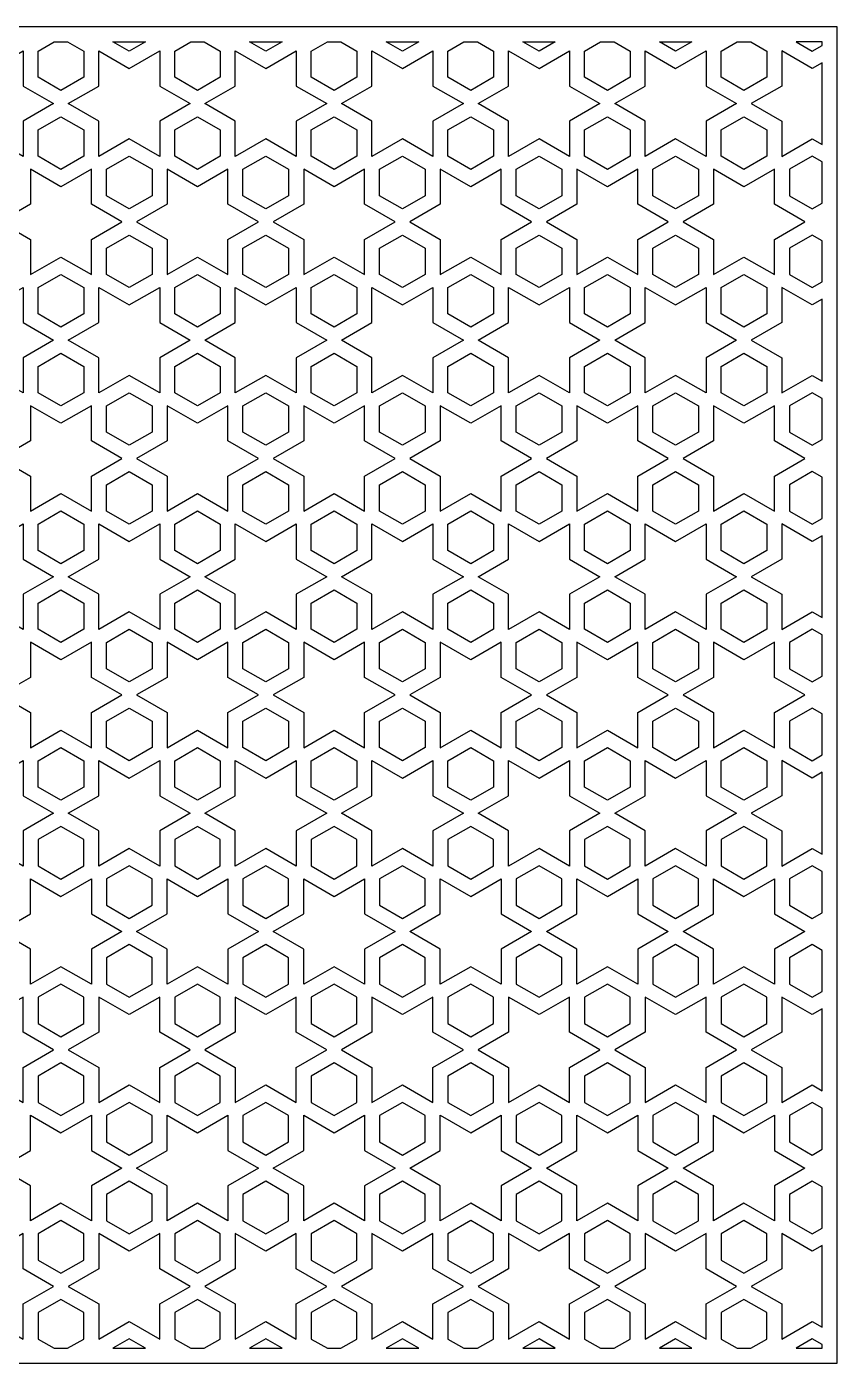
# Model space of a CAD drawing. Header units: millimetres. Extents: x 5583 to 9833, y 3199 to 4979.
# Drawn here: x 8754 to 9833, y 3199 to 4979 of the extents above; entities that cross this region are included whole.
import ezdxf

# ---------------------------------------------------------------- set-up
doc = ezdxf.new("R2010")
doc.units = ezdxf.units.MM
doc.layers.add('Layer 01', color=1, linetype='Continuous')

msp = doc.modelspace()

# ---------------------------------------------------------------- linework, layer by layer
at = {"layer": 'Layer 01'}
for points in [[(5583, 3199.1), (9833, 3199.1), (9833, 4979.1), (5583, 4979.1)], [(8808.3, 4959.1), (8829.7, 4946.7), (8829.7, 4911.7), (8799.3, 4894.1), (8769, 4911.7), (8769, 4946.7), (8790.4, 4959.1)], [(8911.9, 4959.1), (8890.3, 4946.6), (8868.7, 4959.1)], [(8990.2, 4959.1), (9011.6, 4946.7), (9011.6, 4911.7), (8981.2, 4894.1), (8950.9, 4911.7), (8950.9, 4946.7), (8972.3, 4959.1)], [(9093.8, 4959.1), (9072.2, 4946.6), (9050.6, 4959.1)], [(9172.1, 4959.1), (9193.5, 4946.7), (9193.5, 4911.7), (9163.1, 4894.1), (9132.7, 4911.7), (9132.7, 4946.7), (9154.1, 4959.1)], [(9275.7, 4959.1), (9254.1, 4946.6), (9232.5, 4959.1)], [(9354, 4959.1), (9375.4, 4946.7), (9375.4, 4911.7), (9345, 4894.1), (9314.6, 4911.7), (9314.6, 4946.7), (9336, 4959.1)], [(9457.5, 4959.1), (9436, 4946.6), (9414.4, 4959.1)], [(9535.9, 4959.1), (9557.3, 4946.7), (9557.3, 4911.7), (9526.9, 4894.1), (9496.5, 4911.7), (9496.5, 4946.7), (9517.9, 4959.1)], [(9639.4, 4959.1), (9617.8, 4946.6), (9596.3, 4959.1)], [(9717.8, 4959.1), (9739.2, 4946.7), (9739.2, 4911.7), (9708.8, 4894.1), (9678.4, 4911.7), (9678.4, 4946.7), (9699.8, 4959.1)], [(9778.2, 4959.1), (9799.7, 4946.6), (9813, 4954.3), (9813, 4959.1)], [(8708.4, 4829.9), (8667.8, 4806.4), (8667.8, 4853.3), (8627.3, 4876.7), (8667.8, 4900.1), (8667.8, 4947), (8708.4, 4923.5), (8749, 4947), (8749, 4900.1), (8789.5, 4876.7), (8749, 4853.3), (8749, 4806.4)], [(8890.3, 4923.5), (8930.9, 4947), (8930.9, 4900.1), (8971.4, 4876.7), (8930.9, 4853.3), (8930.9, 4806.4), (8890.3, 4829.9), (8849.7, 4806.4), (8849.7, 4853.3), (8809.2, 4876.7), (8849.7, 4900.1), (8849.7, 4947)], [(9072.2, 4829.9), (9031.6, 4806.4), (9031.6, 4853.3), (8991, 4876.7), (9031.6, 4900.1), (9031.6, 4947), (9072.2, 4923.5), (9112.7, 4947), (9112.7, 4900.1), (9153.3, 4876.7), (9112.7, 4853.3), (9112.7, 4806.4)], [(9254.1, 4829.9), (9213.5, 4806.4), (9213.5, 4853.3), (9172.9, 4876.7), (9213.5, 4900.1), (9213.5, 4947), (9254.1, 4923.5), (9294.6, 4947), (9294.6, 4900.1), (9335.2, 4876.7), (9294.6, 4853.3), (9294.6, 4806.4)], [(9436, 4829.9), (9395.4, 4806.4), (9395.4, 4853.3), (9354.8, 4876.7), (9395.4, 4900.1), (9395.4, 4947), (9436, 4923.5), (9476.5, 4947), (9476.5, 4900.1), (9517.1, 4876.7), (9476.5, 4853.3), (9476.5, 4806.4)], [(9617.8, 4829.9), (9577.3, 4806.4), (9577.3, 4853.3), (9536.7, 4876.7), (9577.3, 4900.1), (9577.3, 4947), (9617.8, 4923.5), (9658.4, 4947), (9658.4, 4900.1), (9699, 4876.7), (9658.4, 4853.3), (9658.4, 4806.4)], [(9813, 4822.2), (9813, 4931.2), (9799.7, 4923.5), (9759.2, 4947), (9759.2, 4900.1), (9718.6, 4876.7), (9759.2, 4853.3), (9759.2, 4806.4), (9799.7, 4829.9)], [(8799.3, 4789.1), (8769, 4806.6), (8769, 4841.7), (8799.3, 4859.3), (8829.7, 4841.7), (8829.7, 4806.6)], [(8981.2, 4789.1), (8950.9, 4806.6), (8950.9, 4841.7), (8981.2, 4859.3), (9011.6, 4841.7), (9011.6, 4806.6)], [(9163.1, 4789.1), (9132.7, 4806.6), (9132.7, 4841.7), (9163.1, 4859.3), (9193.5, 4841.7), (9193.5, 4806.6)], [(9345, 4789.1), (9314.6, 4806.6), (9314.6, 4841.7), (9345, 4859.3), (9375.4, 4841.7), (9375.4, 4806.6)], [(9526.9, 4789.1), (9496.5, 4806.6), (9496.5, 4841.7), (9526.9, 4859.3), (9557.3, 4841.7), (9557.3, 4806.6)], [(9708.8, 4789.1), (9678.4, 4806.6), (9678.4, 4841.7), (9708.8, 4859.3), (9739.2, 4841.7), (9739.2, 4806.6)], [(8890.3, 4806.8), (8920.7, 4789.2), (8920.7, 4754.1), (8890.3, 4736.6), (8859.9, 4754.1), (8859.9, 4789.2)], [(9072.2, 4806.8), (9102.6, 4789.2), (9102.6, 4754.1), (9072.2, 4736.6), (9041.8, 4754.1), (9041.8, 4789.2)], [(9254.1, 4806.8), (9284.4, 4789.2), (9284.4, 4754.1), (9254.1, 4736.6), (9223.7, 4754.1), (9223.7, 4789.2)], [(9436, 4806.8), (9466.3, 4789.2), (9466.3, 4754.1), (9436, 4736.6), (9405.6, 4754.1), (9405.6, 4789.2)], [(9617.8, 4736.6), (9587.5, 4754.1), (9587.5, 4789.2), (9617.8, 4806.8), (9648.2, 4789.2), (9648.2, 4754.1)], [(9813, 4799.1), (9799.7, 4806.8), (9769.4, 4789.2), (9769.4, 4754.1), (9799.7, 4736.6), (9813, 4744.3)], [(8839.9, 4789.4), (8799.3, 4766), (8758.8, 4789.4), (8758.8, 4742.6), (8718.2, 4719.2), (8758.8, 4695.8), (8758.8, 4648.9), (8799.3, 4672.3), (8839.9, 4648.9), (8839.9, 4695.8), (8880.5, 4719.2), (8839.9, 4742.6)], [(9021.8, 4789.4), (8981.2, 4766), (8940.7, 4789.4), (8940.7, 4742.6), (8900.1, 4719.2), (8940.7, 4695.8), (8940.7, 4648.9), (8981.2, 4672.3), (9021.8, 4648.9), (9021.8, 4695.8), (9062.4, 4719.2), (9021.8, 4742.6)], [(9203.7, 4789.4), (9163.1, 4766), (9122.6, 4789.4), (9122.6, 4742.6), (9082, 4719.2), (9122.6, 4695.8), (9122.6, 4648.9), (9163.1, 4672.3), (9203.7, 4648.9), (9203.7, 4695.8), (9244.3, 4719.2), (9203.7, 4742.6)], [(9385.6, 4789.4), (9345, 4766), (9304.4, 4789.4), (9304.4, 4742.6), (9263.9, 4719.2), (9304.4, 4695.8), (9304.4, 4648.9), (9345, 4672.3), (9385.6, 4648.9), (9385.6, 4695.8), (9426.1, 4719.2), (9385.6, 4742.6)], [(9567.5, 4789.4), (9526.9, 4766), (9486.3, 4789.4), (9486.3, 4742.6), (9445.8, 4719.2), (9486.3, 4695.8), (9486.3, 4648.9), (9526.9, 4672.3), (9567.5, 4648.9), (9567.5, 4695.8), (9608, 4719.2), (9567.5, 4742.6)], [(9749.4, 4789.4), (9708.8, 4766), (9668.2, 4789.4), (9668.2, 4742.6), (9627.7, 4719.2), (9668.2, 4695.8), (9668.2, 4648.9), (9708.8, 4672.3), (9749.4, 4648.9), (9749.4, 4695.8), (9789.9, 4719.2), (9749.4, 4742.6)], [(8890.3, 4701.7), (8920.7, 4684.2), (8920.7, 4649.1), (8890.3, 4631.6), (8859.9, 4649.1), (8859.9, 4684.2)], [(9072.2, 4631.6), (9041.8, 4649.1), (9041.8, 4684.2), (9072.2, 4701.7), (9102.6, 4684.2), (9102.6, 4649.1)], [(9254.1, 4631.6), (9223.7, 4649.1), (9223.7, 4684.2), (9254.1, 4701.7), (9284.4, 4684.2), (9284.4, 4649.1)], [(9436, 4631.6), (9405.6, 4649.1), (9405.6, 4684.2), (9436, 4701.7), (9466.3, 4684.2), (9466.3, 4649.1)], [(9617.8, 4701.7), (9648.2, 4684.2), (9648.2, 4649.1), (9617.8, 4631.6), (9587.5, 4649.1), (9587.5, 4684.2)], [(9813, 4639.3), (9813, 4694.1), (9799.7, 4701.7), (9769.4, 4684.2), (9769.4, 4649.1), (9799.7, 4631.6)], [(8799.3, 4649.2), (8829.7, 4631.7), (8829.7, 4596.6), (8799.3, 4579.1), (8769, 4596.6), (8769, 4631.7)], [(8981.2, 4649.2), (9011.6, 4631.7), (9011.6, 4596.6), (8981.2, 4579.1), (8950.9, 4596.6), (8950.9, 4631.7)], [(9163.1, 4649.2), (9193.5, 4631.7), (9193.5, 4596.6), (9163.1, 4579.1), (9132.7, 4596.6), (9132.7, 4631.7)], [(9345, 4649.2), (9375.4, 4631.7), (9375.4, 4596.6), (9345, 4579.1), (9314.6, 4596.6), (9314.6, 4631.7)], [(9526.9, 4649.2), (9557.3, 4631.7), (9557.3, 4596.6), (9526.9, 4579.1), (9496.5, 4596.6), (9496.5, 4631.7)], [(9708.8, 4649.2), (9739.2, 4631.7), (9739.2, 4596.6), (9708.8, 4579.1), (9678.4, 4596.6), (9678.4, 4631.7)], [(8708.4, 4514.8), (8667.8, 4491.4), (8667.8, 4538.2), (8627.3, 4561.7), (8667.8, 4585.1), (8667.8, 4631.9), (8708.4, 4608.5), (8749, 4631.9), (8749, 4585.1), (8789.5, 4561.7), (8749, 4538.2), (8749, 4491.4)], [(8890.3, 4514.8), (8849.7, 4491.4), (8849.7, 4538.2), (8809.2, 4561.7), (8849.7, 4585.1), (8849.7, 4631.9), (8890.3, 4608.5), (8930.9, 4631.9), (8930.9, 4585.1), (8971.4, 4561.7), (8930.9, 4538.2), (8930.9, 4491.4)], [(9072.2, 4514.8), (9031.6, 4491.4), (9031.6, 4538.2), (8991, 4561.7), (9031.6, 4585.1), (9031.6, 4631.9), (9072.2, 4608.5), (9112.7, 4631.9), (9112.7, 4585.1), (9153.3, 4561.7), (9112.7, 4538.2), (9112.7, 4491.4)], [(9254.1, 4514.8), (9213.5, 4491.4), (9213.5, 4538.2), (9172.9, 4561.7), (9213.5, 4585.1), (9213.5, 4631.9), (9254.1, 4608.5), (9294.6, 4631.9), (9294.6, 4585.1), (9335.2, 4561.7), (9294.6, 4538.2), (9294.6, 4491.4)], [(9436, 4514.8), (9395.4, 4491.4), (9395.4, 4538.2), (9354.8, 4561.7), (9395.4, 4585.1), (9395.4, 4631.9), (9436, 4608.5), (9476.5, 4631.9), (9476.5, 4585.1), (9517.1, 4561.7), (9476.5, 4538.2), (9476.5, 4491.4)], [(9617.8, 4608.5), (9658.4, 4631.9), (9658.4, 4585.1), (9699, 4561.7), (9658.4, 4538.2), (9658.4, 4491.4), (9617.8, 4514.8), (9577.3, 4491.4), (9577.3, 4538.2), (9536.7, 4561.7), (9577.3, 4585.1), (9577.3, 4631.9)], [(9813, 4616.2), (9799.7, 4608.5), (9759.2, 4631.9), (9759.2, 4585.1), (9718.6, 4561.7), (9759.2, 4538.2), (9759.2, 4491.4), (9799.7, 4514.8), (9813, 4507.1)], [(8799.3, 4474.1), (8769, 4491.6), (8769, 4526.7), (8799.3, 4544.2), (8829.7, 4526.7), (8829.7, 4491.6)], [(8981.2, 4474.1), (8950.9, 4491.6), (8950.9, 4526.7), (8981.2, 4544.2), (9011.6, 4526.7), (9011.6, 4491.6)], [(9163.1, 4474.1), (9132.7, 4491.6), (9132.7, 4526.7), (9163.1, 4544.2), (9193.5, 4526.7), (9193.5, 4491.6)], [(9345, 4474.1), (9314.6, 4491.6), (9314.6, 4526.7), (9345, 4544.2), (9375.4, 4526.7), (9375.4, 4491.6)], [(9526.9, 4474.1), (9496.5, 4491.6), (9496.5, 4526.7), (9526.9, 4544.2), (9557.3, 4526.7), (9557.3, 4491.6)], [(9708.8, 4474.1), (9678.4, 4491.6), (9678.4, 4526.7), (9708.8, 4544.2), (9739.2, 4526.7), (9739.2, 4491.6)], [(8890.3, 4421.6), (8859.9, 4439.1), (8859.9, 4474.2), (8890.3, 4491.7), (8920.7, 4474.2), (8920.7, 4439.1)], [(9072.2, 4491.7), (9102.6, 4474.2), (9102.6, 4439.1), (9072.2, 4421.6), (9041.8, 4439.1), (9041.8, 4474.2)], [(9254.1, 4491.7), (9284.4, 4474.2), (9284.4, 4439.1), (9254.1, 4421.6), (9223.7, 4439.1), (9223.7, 4474.2)], [(9436, 4491.7), (9466.3, 4474.2), (9466.3, 4439.1), (9436, 4421.6), (9405.6, 4439.1), (9405.6, 4474.2)], [(9617.8, 4421.6), (9587.5, 4439.1), (9587.5, 4474.2), (9617.8, 4491.7), (9648.2, 4474.2), (9648.2, 4439.1)], [(9813, 4429.2), (9813, 4484.1), (9799.7, 4491.7), (9769.4, 4474.2), (9769.4, 4439.1), (9799.7, 4421.6)], [(8839.9, 4474.4), (8799.3, 4451), (8758.8, 4474.4), (8758.8, 4427.6), (8718.2, 4404.1), (8758.8, 4380.7), (8758.8, 4333.9), (8799.3, 4357.3), (8839.9, 4333.9), (8839.9, 4380.7), (8880.5, 4404.1), (8839.9, 4427.6)], [(9021.8, 4474.4), (8981.2, 4451), (8940.7, 4474.4), (8940.7, 4427.6), (8900.1, 4404.1), (8940.7, 4380.7), (8940.7, 4333.9), (8981.2, 4357.3), (9021.8, 4333.9), (9021.8, 4380.7), (9062.4, 4404.1), (9021.8, 4427.6)], [(9203.7, 4474.4), (9163.1, 4451), (9122.6, 4474.4), (9122.6, 4427.6), (9082, 4404.1), (9122.6, 4380.7), (9122.6, 4333.9), (9163.1, 4357.3), (9203.7, 4333.9), (9203.7, 4380.7), (9244.3, 4404.1), (9203.7, 4427.6)], [(9385.6, 4474.4), (9345, 4451), (9304.4, 4474.4), (9304.4, 4427.6), (9263.9, 4404.1), (9304.4, 4380.7), (9304.4, 4333.9), (9345, 4357.3), (9385.6, 4333.9), (9385.6, 4380.7), (9426.1, 4404.1), (9385.6, 4427.6)], [(9567.5, 4474.4), (9526.9, 4451), (9486.3, 4474.4), (9486.3, 4427.6), (9445.8, 4404.1), (9486.3, 4380.7), (9486.3, 4333.9), (9526.9, 4357.3), (9567.5, 4333.9), (9567.5, 4380.7), (9608, 4404.1), (9567.5, 4427.6)], [(9749.4, 4474.4), (9708.8, 4451), (9668.2, 4474.4), (9668.2, 4427.6), (9627.7, 4404.1), (9668.2, 4380.7), (9668.2, 4333.9), (9708.8, 4357.3), (9749.4, 4333.9), (9749.4, 4380.7), (9789.9, 4404.1), (9749.4, 4427.6)], [(8890.3, 4386.7), (8920.7, 4369.2), (8920.7, 4334.1), (8890.3, 4316.5), (8859.9, 4334.1), (8859.9, 4369.2)], [(9072.2, 4316.5), (9041.8, 4334.1), (9041.8, 4369.2), (9072.2, 4386.7), (9102.6, 4369.2), (9102.6, 4334.1)], [(9254.1, 4316.5), (9223.7, 4334.1), (9223.7, 4369.2), (9254.1, 4386.7), (9284.4, 4369.2), (9284.4, 4334.1)], [(9436, 4316.5), (9405.6, 4334.1), (9405.6, 4369.2), (9436, 4386.7), (9466.3, 4369.2), (9466.3, 4334.1)], [(9617.8, 4386.7), (9648.2, 4369.2), (9648.2, 4334.1), (9617.8, 4316.5), (9587.5, 4334.1), (9587.5, 4369.2)], [(9813, 4324.2), (9813, 4379), (9799.7, 4386.7), (9769.4, 4369.2), (9769.4, 4334.1), (9799.7, 4316.5)], [(8799.3, 4334.2), (8829.7, 4316.7), (8829.7, 4281.6), (8799.3, 4264), (8769, 4281.6), (8769, 4316.7)], [(8981.2, 4334.2), (9011.6, 4316.7), (9011.6, 4281.6), (8981.2, 4264), (8950.9, 4281.6), (8950.9, 4316.7)], [(9163.1, 4334.2), (9193.5, 4316.7), (9193.5, 4281.6), (9163.1, 4264), (9132.7, 4281.6), (9132.7, 4316.7)], [(9345, 4334.2), (9375.4, 4316.7), (9375.4, 4281.6), (9345, 4264), (9314.6, 4281.6), (9314.6, 4316.7)], [(9526.9, 4334.2), (9557.3, 4316.7), (9557.3, 4281.6), (9526.9, 4264), (9496.5, 4281.6), (9496.5, 4316.7)], [(9708.8, 4334.2), (9739.2, 4316.7), (9739.2, 4281.6), (9708.8, 4264), (9678.4, 4281.6), (9678.4, 4316.7)], [(8708.4, 4199.8), (8667.8, 4176.3), (8667.8, 4223.2), (8627.3, 4246.6), (8667.8, 4270), (8667.8, 4316.9), (8708.4, 4293.5), (8749, 4316.9), (8749, 4270), (8789.5, 4246.6), (8749, 4223.2), (8749, 4176.3)], [(8890.3, 4293.5), (8930.9, 4316.9), (8930.9, 4270), (8971.4, 4246.6), (8930.9, 4223.2), (8930.9, 4176.3), (8890.3, 4199.8), (8849.7, 4176.3), (8849.7, 4223.2), (8809.2, 4246.6), (8849.7, 4270), (8849.7, 4316.9)], [(9072.2, 4293.5), (9112.7, 4316.9), (9112.7, 4270), (9153.3, 4246.6), (9112.7, 4223.2), (9112.7, 4176.3), (9072.2, 4199.8), (9031.6, 4176.3), (9031.6, 4223.2), (8991, 4246.6), (9031.6, 4270), (9031.6, 4316.9)], [(9254.1, 4199.8), (9213.5, 4176.3), (9213.5, 4223.2), (9172.9, 4246.6), (9213.5, 4270), (9213.5, 4316.9), (9254.1, 4293.5), (9294.6, 4316.9), (9294.6, 4270), (9335.2, 4246.6), (9294.6, 4223.2), (9294.6, 4176.3)], [(9436, 4199.8), (9395.4, 4176.3), (9395.4, 4223.2), (9354.8, 4246.6), (9395.4, 4270), (9395.4, 4316.9), (9436, 4293.5), (9476.5, 4316.9), (9476.5, 4270), (9517.1, 4246.6), (9476.5, 4223.2), (9476.5, 4176.3)], [(9617.8, 4293.5), (9658.4, 4316.9), (9658.4, 4270), (9699, 4246.6), (9658.4, 4223.2), (9658.4, 4176.3), (9617.8, 4199.8), (9577.3, 4176.3), (9577.3, 4223.2), (9536.7, 4246.6), (9577.3, 4270), (9577.3, 4316.9)], [(9813, 4192.1), (9813, 4301.1), (9799.7, 4293.5), (9759.2, 4316.9), (9759.2, 4270), (9718.6, 4246.6), (9759.2, 4223.2), (9759.2, 4176.3), (9799.7, 4199.8)], [(8799.3, 4159), (8769, 4176.6), (8769, 4211.6), (8799.3, 4229.2), (8829.7, 4211.6), (8829.7, 4176.6)], [(8981.2, 4159), (8950.9, 4176.6), (8950.9, 4211.6), (8981.2, 4229.2), (9011.6, 4211.6), (9011.6, 4176.6)], [(9163.1, 4159), (9132.7, 4176.6), (9132.7, 4211.6), (9163.1, 4229.2), (9193.5, 4211.6), (9193.5, 4176.6)], [(9345, 4159), (9314.6, 4176.6), (9314.6, 4211.6), (9345, 4229.2), (9375.4, 4211.6), (9375.4, 4176.6)], [(9526.9, 4159), (9496.5, 4176.6), (9496.5, 4211.6), (9526.9, 4229.2), (9557.3, 4211.6), (9557.3, 4176.6)], [(9708.8, 4159), (9678.4, 4176.6), (9678.4, 4211.6), (9708.8, 4229.2), (9739.2, 4211.6), (9739.2, 4176.6)], [(8890.3, 4176.7), (8920.7, 4159.1), (8920.7, 4124.1), (8890.3, 4106.5), (8859.9, 4124.1), (8859.9, 4159.1)], [(9072.2, 4106.5), (9041.8, 4124.1), (9041.8, 4159.1), (9072.2, 4176.7), (9102.6, 4159.1), (9102.6, 4124.1)], [(9254.1, 4176.7), (9284.4, 4159.1), (9284.4, 4124.1), (9254.1, 4106.5), (9223.7, 4124.1), (9223.7, 4159.1)], [(9436, 4176.7), (9466.3, 4159.1), (9466.3, 4124.1), (9436, 4106.5), (9405.6, 4124.1), (9405.6, 4159.1)], [(9617.8, 4176.7), (9648.2, 4159.1), (9648.2, 4124.1), (9617.8, 4106.5), (9587.5, 4124.1), (9587.5, 4159.1)], [(9813, 4114.2), (9813, 4169), (9799.7, 4176.7), (9769.4, 4159.1), (9769.4, 4124.1), (9799.7, 4106.5)], [(8839.9, 4159.4), (8799.3, 4135.9), (8758.8, 4159.4), (8758.8, 4112.5), (8718.2, 4089.1), (8758.8, 4065.7), (8758.8, 4018.8), (8799.3, 4042.2), (8839.9, 4018.8), (8839.9, 4065.7), (8880.5, 4089.1), (8839.9, 4112.5)], [(9021.8, 4159.4), (8981.2, 4135.9), (8940.7, 4159.4), (8940.7, 4112.5), (8900.1, 4089.1), (8940.7, 4065.7), (8940.7, 4018.8), (8981.2, 4042.2), (9021.8, 4018.8), (9021.8, 4065.7), (9062.4, 4089.1), (9021.8, 4112.5)], [(9203.7, 4159.4), (9163.1, 4135.9), (9122.6, 4159.4), (9122.6, 4112.5), (9082, 4089.1), (9122.6, 4065.7), (9122.6, 4018.8), (9163.1, 4042.2), (9203.7, 4018.8), (9203.7, 4065.7), (9244.3, 4089.1), (9203.7, 4112.5)], [(9385.6, 4159.4), (9345, 4135.9), (9304.4, 4159.4), (9304.4, 4112.5), (9263.9, 4089.1), (9304.4, 4065.7), (9304.4, 4018.8), (9345, 4042.2), (9385.6, 4018.8), (9385.6, 4065.7), (9426.1, 4089.1), (9385.6, 4112.5)], [(9567.5, 4159.4), (9526.9, 4135.9), (9486.3, 4159.4), (9486.3, 4112.5), (9445.8, 4089.1), (9486.3, 4065.7), (9486.3, 4018.8), (9526.9, 4042.2), (9567.5, 4018.8), (9567.5, 4065.7), (9608, 4089.1), (9567.5, 4112.5)], [(9749.4, 4159.4), (9708.8, 4135.9), (9668.2, 4159.4), (9668.2, 4112.5), (9627.7, 4089.1), (9668.2, 4065.7), (9668.2, 4018.8), (9708.8, 4042.2), (9749.4, 4018.8), (9749.4, 4065.7), (9789.9, 4089.1), (9749.4, 4112.5)], [(8890.3, 4071.7), (8920.7, 4054.1), (8920.7, 4019), (8890.3, 4001.5), (8859.9, 4019), (8859.9, 4054.1)], [(9072.2, 4001.5), (9041.8, 4019), (9041.8, 4054.1), (9072.2, 4071.7), (9102.6, 4054.1), (9102.6, 4019)], [(9254.1, 4001.5), (9223.7, 4019), (9223.7, 4054.1), (9254.1, 4071.7), (9284.4, 4054.1), (9284.4, 4019)], [(9436, 4001.5), (9405.6, 4019), (9405.6, 4054.1), (9436, 4071.7), (9466.3, 4054.1), (9466.3, 4019)], [(9617.8, 4071.7), (9648.2, 4054.1), (9648.2, 4019), (9617.8, 4001.5), (9587.5, 4019), (9587.5, 4054.1)], [(9813, 4009.2), (9813, 4064), (9799.7, 4071.7), (9769.4, 4054.1), (9769.4, 4019), (9799.7, 4001.5)], [(8799.3, 4019.2), (8829.7, 4001.6), (8829.7, 3966.5), (8799.3, 3949), (8769, 3966.5), (8769, 4001.6)], [(8981.2, 4019.2), (9011.6, 4001.6), (9011.6, 3966.5), (8981.2, 3949), (8950.9, 3966.5), (8950.9, 4001.6)], [(9163.1, 4019.2), (9193.5, 4001.6), (9193.5, 3966.5), (9163.1, 3949), (9132.7, 3966.5), (9132.7, 4001.6)], [(9345, 4019.2), (9375.4, 4001.6), (9375.4, 3966.5), (9345, 3949), (9314.6, 3966.5), (9314.6, 4001.6)], [(9526.9, 4019.2), (9557.3, 4001.6), (9557.3, 3966.5), (9526.9, 3949), (9496.5, 3966.5), (9496.5, 4001.6)], [(9708.8, 4019.2), (9739.2, 4001.6), (9739.2, 3966.5), (9708.8, 3949), (9678.4, 3966.5), (9678.4, 4001.6)], [(8627.3, 3931.6), (8667.8, 3955), (8667.8, 4001.8), (8708.4, 3978.4), (8749, 4001.8), (8749, 3955), (8789.5, 3931.6), (8749, 3908.2), (8749, 3861.3), (8708.4, 3884.7), (8667.8, 3861.3), (8667.8, 3908.2)], [(8890.3, 3978.4), (8930.9, 4001.8), (8930.9, 3955), (8971.4, 3931.6), (8930.9, 3908.2), (8930.9, 3861.3), (8890.3, 3884.7), (8849.7, 3861.3), (8849.7, 3908.2), (8809.2, 3931.6), (8849.7, 3955), (8849.7, 4001.8)], [(8991, 3931.6), (9031.6, 3955), (9031.6, 4001.8), (9072.2, 3978.4), (9112.7, 4001.8), (9112.7, 3955), (9153.3, 3931.6), (9112.7, 3908.2), (9112.7, 3861.3), (9072.2, 3884.7), (9031.6, 3861.3), (9031.6, 3908.2)], [(9172.9, 3931.6), (9213.5, 3955), (9213.5, 4001.8), (9254.1, 3978.4), (9294.6, 4001.8), (9294.6, 3955), (9335.2, 3931.6), (9294.6, 3908.2), (9294.6, 3861.3), (9254.1, 3884.7), (9213.5, 3861.3), (9213.5, 3908.2)], [(9517.1, 3931.6), (9476.5, 3908.2), (9476.5, 3861.3), (9436, 3884.7), (9395.4, 3861.3), (9395.4, 3908.2), (9354.8, 3931.6), (9395.4, 3955), (9395.4, 4001.8), (9436, 3978.4), (9476.5, 4001.8), (9476.5, 3955)], [(9617.8, 3978.4), (9658.4, 4001.8), (9658.4, 3955), (9699, 3931.6), (9658.4, 3908.2), (9658.4, 3861.3), (9617.8, 3884.7), (9577.3, 3861.3), (9577.3, 3908.2), (9536.7, 3931.6), (9577.3, 3955), (9577.3, 4001.8)], [(9813, 3986.1), (9799.7, 3978.4), (9759.2, 4001.8), (9759.2, 3955), (9718.6, 3931.6), (9759.2, 3908.2), (9759.2, 3861.3), (9799.7, 3884.7), (9813, 3877.1)], [(8799.3, 3844), (8829.7, 3861.5), (8829.7, 3896.6), (8799.3, 3914.1), (8769, 3896.6), (8769, 3861.5)], [(8981.2, 3844), (9011.6, 3861.5), (9011.6, 3896.6), (8981.2, 3914.1), (8950.9, 3896.6), (8950.9, 3861.5)], [(9163.1, 3844), (9193.5, 3861.5), (9193.5, 3896.6), (9163.1, 3914.1), (9132.7, 3896.6), (9132.7, 3861.5)], [(9345, 3844), (9375.4, 3861.5), (9375.4, 3896.6), (9345, 3914.1), (9314.6, 3896.6), (9314.6, 3861.5)], [(9526.9, 3844), (9557.3, 3861.5), (9557.3, 3896.6), (9526.9, 3914.1), (9496.5, 3896.6), (9496.5, 3861.5)], [(9708.8, 3844), (9739.2, 3861.5), (9739.2, 3896.6), (9708.8, 3914.1), (9678.4, 3896.6), (9678.4, 3861.5)], [(8890.3, 3791.5), (8920.7, 3809), (8920.7, 3844.1), (8890.3, 3861.6), (8859.9, 3844.1), (8859.9, 3809)], [(9072.2, 3861.6), (9041.8, 3844.1), (9041.8, 3809), (9072.2, 3791.5), (9102.6, 3809), (9102.6, 3844.1)], [(9254.1, 3861.6), (9223.7, 3844.1), (9223.7, 3809), (9254.1, 3791.5), (9284.4, 3809), (9284.4, 3844.1)], [(9436, 3861.6), (9405.6, 3844.1), (9405.6, 3809), (9436, 3791.5), (9466.3, 3809), (9466.3, 3844.1)], [(9617.8, 3791.5), (9648.2, 3809), (9648.2, 3844.1), (9617.8, 3861.6), (9587.5, 3844.1), (9587.5, 3809)], [(9813, 3799.1), (9813, 3854), (9799.7, 3861.6), (9769.4, 3844.1), (9769.4, 3809), (9799.7, 3791.5)], [(8839.9, 3703.8), (8799.3, 3727.2), (8758.8, 3703.8), (8758.8, 3750.6), (8718.2, 3774.1), (8758.8, 3797.5), (8758.8, 3844.3), (8799.3, 3820.9), (8839.9, 3844.3), (8839.9, 3797.5), (8880.5, 3774.1), (8839.9, 3750.6)], [(9021.8, 3703.8), (8981.2, 3727.2), (8940.7, 3703.8), (8940.7, 3750.6), (8900.1, 3774.1), (8940.7, 3797.5), (8940.7, 3844.3), (8981.2, 3820.9), (9021.8, 3844.3), (9021.8, 3797.5), (9062.4, 3774.1), (9021.8, 3750.6)], [(9203.7, 3703.8), (9163.1, 3727.2), (9122.6, 3703.8), (9122.6, 3750.6), (9082, 3774.1), (9122.6, 3797.5), (9122.6, 3844.3), (9163.1, 3820.9), (9203.7, 3844.3), (9203.7, 3797.5), (9244.3, 3774.1), (9203.7, 3750.6)], [(9385.6, 3703.8), (9345, 3727.2), (9304.4, 3703.8), (9304.4, 3750.6), (9263.9, 3774.1), (9304.4, 3797.5), (9304.4, 3844.3), (9345, 3820.9), (9385.6, 3844.3), (9385.6, 3797.5), (9426.1, 3774.1), (9385.6, 3750.6)], [(9567.5, 3703.8), (9526.9, 3727.2), (9486.3, 3703.8), (9486.3, 3750.6), (9445.8, 3774.1), (9486.3, 3797.5), (9486.3, 3844.3), (9526.9, 3820.9), (9567.5, 3844.3), (9567.5, 3797.5), (9608, 3774.1), (9567.5, 3750.6)], [(9749.4, 3703.8), (9708.8, 3727.2), (9668.2, 3703.8), (9668.2, 3750.6), (9627.7, 3774.1), (9668.2, 3797.5), (9668.2, 3844.3), (9708.8, 3820.9), (9749.4, 3844.3), (9749.4, 3797.5), (9789.9, 3774.1), (9749.4, 3750.6)], [(8890.3, 3686.5), (8920.7, 3704), (8920.7, 3739.1), (8890.3, 3756.6), (8859.9, 3739.1), (8859.9, 3704)], [(9072.2, 3756.6), (9041.8, 3739.1), (9041.8, 3704), (9072.2, 3686.5), (9102.6, 3704), (9102.6, 3739.1)], [(9254.1, 3686.5), (9284.4, 3704), (9284.4, 3739.1), (9254.1, 3756.6), (9223.7, 3739.1), (9223.7, 3704)], [(9436, 3686.5), (9466.3, 3704), (9466.3, 3739.1), (9436, 3756.6), (9405.6, 3739.1), (9405.6, 3704)], [(9617.8, 3686.5), (9648.2, 3704), (9648.2, 3739.1), (9617.8, 3756.6), (9587.5, 3739.1), (9587.5, 3704)], [(9813, 3694.1), (9813, 3749), (9799.7, 3756.6), (9769.4, 3739.1), (9769.4, 3704), (9799.7, 3686.5)], [(8799.3, 3704.1), (8769, 3686.6), (8769, 3651.5), (8799.3, 3634), (8829.7, 3651.5), (8829.7, 3686.6)], [(8981.2, 3704.1), (8950.9, 3686.6), (8950.9, 3651.5), (8981.2, 3634), (9011.6, 3651.5), (9011.6, 3686.6)], [(9163.1, 3704.1), (9132.7, 3686.6), (9132.7, 3651.5), (9163.1, 3634), (9193.5, 3651.5), (9193.5, 3686.6)], [(9345, 3704.1), (9314.6, 3686.6), (9314.6, 3651.5), (9345, 3634), (9375.4, 3651.5), (9375.4, 3686.6)], [(9526.9, 3704.1), (9496.5, 3686.6), (9496.5, 3651.5), (9526.9, 3634), (9557.3, 3651.5), (9557.3, 3686.6)], [(9708.8, 3704.1), (9678.4, 3686.6), (9678.4, 3651.5), (9708.8, 3634), (9739.2, 3651.5), (9739.2, 3686.6)], [(8708.4, 3663.4), (8667.8, 3686.8), (8667.8, 3640), (8627.3, 3616.5), (8667.8, 3593.1), (8667.8, 3546.3), (8708.4, 3569.7), (8749, 3546.3), (8749, 3593.1), (8789.5, 3616.5), (8749, 3640), (8749, 3686.8)], [(8890.3, 3663.4), (8849.7, 3686.8), (8849.7, 3640), (8809.2, 3616.5), (8849.7, 3593.1), (8849.7, 3546.3), (8890.3, 3569.7), (8930.9, 3546.3), (8930.9, 3593.1), (8971.4, 3616.5), (8930.9, 3640), (8930.9, 3686.8)], [(9072.2, 3569.7), (9112.7, 3546.3), (9112.7, 3593.1), (9153.3, 3616.5), (9112.7, 3640), (9112.7, 3686.8), (9072.2, 3663.4), (9031.6, 3686.8), (9031.6, 3640), (8991, 3616.5), (9031.6, 3593.1), (9031.6, 3546.3)], [(9254.1, 3663.4), (9213.5, 3686.8), (9213.5, 3640), (9172.9, 3616.5), (9213.5, 3593.1), (9213.5, 3546.3), (9254.1, 3569.7), (9294.6, 3546.3), (9294.6, 3593.1), (9335.2, 3616.5), (9294.6, 3640), (9294.6, 3686.8)], [(9436, 3663.4), (9395.4, 3686.8), (9395.4, 3640), (9354.8, 3616.5), (9395.4, 3593.1), (9395.4, 3546.3), (9436, 3569.7), (9476.5, 3546.3), (9476.5, 3593.1), (9517.1, 3616.5), (9476.5, 3640), (9476.5, 3686.8)], [(9617.8, 3663.4), (9577.3, 3686.8), (9577.3, 3640), (9536.7, 3616.5), (9577.3, 3593.1), (9577.3, 3546.3), (9617.8, 3569.7), (9658.4, 3546.3), (9658.4, 3593.1), (9699, 3616.5), (9658.4, 3640), (9658.4, 3686.8)], [(9813, 3671), (9799.7, 3663.4), (9759.2, 3686.8), (9759.2, 3640), (9718.6, 3616.5), (9759.2, 3593.1), (9759.2, 3546.3), (9799.7, 3569.7), (9813, 3562)], [(8799.3, 3528.9), (8829.7, 3546.5), (8829.7, 3581.6), (8799.3, 3599.1), (8769, 3581.6), (8769, 3546.5)], [(8981.2, 3528.9), (9011.6, 3546.5), (9011.6, 3581.6), (8981.2, 3599.1), (8950.9, 3581.6), (8950.9, 3546.5)], [(9163.1, 3528.9), (9193.5, 3546.5), (9193.5, 3581.6), (9163.1, 3599.1), (9132.7, 3581.6), (9132.7, 3546.5)], [(9345, 3528.9), (9375.4, 3546.5), (9375.4, 3581.6), (9345, 3599.1), (9314.6, 3581.6), (9314.6, 3546.5)], [(9526.9, 3528.9), (9557.3, 3546.5), (9557.3, 3581.6), (9526.9, 3599.1), (9496.5, 3581.6), (9496.5, 3546.5)], [(9708.8, 3528.9), (9739.2, 3546.5), (9739.2, 3581.6), (9708.8, 3599.1), (9678.4, 3581.6), (9678.4, 3546.5)], [(8890.3, 3476.4), (8920.7, 3494), (8920.7, 3529.1), (8890.3, 3546.6), (8859.9, 3529.1), (8859.9, 3494)], [(9072.2, 3546.6), (9041.8, 3529.1), (9041.8, 3494), (9072.2, 3476.4), (9102.6, 3494), (9102.6, 3529.1)], [(9254.1, 3546.6), (9223.7, 3529.1), (9223.7, 3494), (9254.1, 3476.4), (9284.4, 3494), (9284.4, 3529.1)], [(9436, 3546.6), (9405.6, 3529.1), (9405.6, 3494), (9436, 3476.4), (9466.3, 3494), (9466.3, 3529.1)], [(9617.8, 3476.4), (9648.2, 3494), (9648.2, 3529.1), (9617.8, 3546.6), (9587.5, 3529.1), (9587.5, 3494)], [(9813, 3538.9), (9799.7, 3546.6), (9769.4, 3529.1), (9769.4, 3494), (9799.7, 3476.4), (9813, 3484.1)], [(8839.9, 3388.7), (8799.3, 3412.2), (8758.8, 3388.7), (8758.8, 3435.6), (8718.2, 3459), (8758.8, 3482.4), (8758.8, 3529.3), (8799.3, 3505.9), (8839.9, 3529.3), (8839.9, 3482.4), (8880.5, 3459), (8839.9, 3435.6)], [(9021.8, 3388.7), (8981.2, 3412.2), (8940.7, 3388.7), (8940.7, 3435.6), (8900.1, 3459), (8940.7, 3482.4), (8940.7, 3529.3), (8981.2, 3505.9), (9021.8, 3529.3), (9021.8, 3482.4), (9062.4, 3459), (9021.8, 3435.6)], [(9203.7, 3388.7), (9163.1, 3412.2), (9122.6, 3388.7), (9122.6, 3435.6), (9082, 3459), (9122.6, 3482.4), (9122.6, 3529.3), (9163.1, 3505.9), (9203.7, 3529.3), (9203.7, 3482.4), (9244.3, 3459), (9203.7, 3435.6)], [(9385.6, 3388.7), (9345, 3412.2), (9304.4, 3388.7), (9304.4, 3435.6), (9263.9, 3459), (9304.4, 3482.4), (9304.4, 3529.3), (9345, 3505.9), (9385.6, 3529.3), (9385.6, 3482.4), (9426.1, 3459), (9385.6, 3435.6)], [(9567.5, 3388.7), (9526.9, 3412.2), (9486.3, 3388.7), (9486.3, 3435.6), (9445.8, 3459), (9486.3, 3482.4), (9486.3, 3529.3), (9526.9, 3505.9), (9567.5, 3529.3), (9567.5, 3482.4), (9608, 3459), (9567.5, 3435.6)], [(9749.4, 3388.7), (9708.8, 3412.2), (9668.2, 3388.7), (9668.2, 3435.6), (9627.7, 3459), (9668.2, 3482.4), (9668.2, 3529.3), (9708.8, 3505.9), (9749.4, 3529.3), (9749.4, 3482.4), (9789.9, 3459), (9749.4, 3435.6)], [(8890.3, 3441.6), (8859.9, 3424), (8859.9, 3389), (8890.3, 3371.4), (8920.7, 3389), (8920.7, 3424)], [(9072.2, 3371.4), (9102.6, 3389), (9102.6, 3424), (9072.2, 3441.6), (9041.8, 3424), (9041.8, 3389)], [(9254.1, 3371.4), (9284.4, 3389), (9284.4, 3424), (9254.1, 3441.6), (9223.7, 3424), (9223.7, 3389)], [(9436, 3371.4), (9466.3, 3389), (9466.3, 3424), (9436, 3441.6), (9405.6, 3424), (9405.6, 3389)], [(9617.8, 3441.6), (9587.5, 3424), (9587.5, 3389), (9617.8, 3371.4), (9648.2, 3389), (9648.2, 3424)], [(9813, 3379.1), (9813, 3433.9), (9799.7, 3441.6), (9769.4, 3424), (9769.4, 3389), (9799.7, 3371.4)], [(8799.3, 3389.1), (8769, 3371.5), (8769, 3336.5), (8799.3, 3318.9), (8829.7, 3336.5), (8829.7, 3371.5)], [(8981.2, 3389.1), (8950.9, 3371.5), (8950.9, 3336.5), (8981.2, 3318.9), (9011.6, 3336.5), (9011.6, 3371.5)], [(9163.1, 3389.1), (9132.7, 3371.5), (9132.7, 3336.5), (9163.1, 3318.9), (9193.5, 3336.5), (9193.5, 3371.5)], [(9345, 3389.1), (9314.6, 3371.5), (9314.6, 3336.5), (9345, 3318.9), (9375.4, 3336.5), (9375.4, 3371.5)], [(9526.9, 3389.1), (9496.5, 3371.5), (9496.5, 3336.5), (9526.9, 3318.9), (9557.3, 3336.5), (9557.3, 3371.5)], [(9708.8, 3389.1), (9678.4, 3371.5), (9678.4, 3336.5), (9708.8, 3318.9), (9739.2, 3336.5), (9739.2, 3371.5)], [(8708.4, 3348.3), (8667.8, 3371.8), (8667.8, 3324.9), (8627.3, 3301.5), (8667.8, 3278.1), (8667.8, 3231.2), (8708.4, 3254.6), (8749, 3231.2), (8749, 3278.1), (8789.5, 3301.5), (8749, 3324.9), (8749, 3371.8)], [(8890.3, 3348.3), (8849.7, 3371.8), (8849.7, 3324.9), (8809.2, 3301.5), (8849.7, 3278.1), (8849.7, 3231.2), (8890.3, 3254.6), (8930.9, 3231.2), (8930.9, 3278.1), (8971.4, 3301.5), (8930.9, 3324.9), (8930.9, 3371.8)], [(9072.2, 3348.3), (9031.6, 3371.8), (9031.6, 3324.9), (8991, 3301.5), (9031.6, 3278.1), (9031.6, 3231.2), (9072.2, 3254.6), (9112.7, 3231.2), (9112.7, 3278.1), (9153.3, 3301.5), (9112.7, 3324.9), (9112.7, 3371.8)], [(9254.1, 3348.3), (9213.5, 3371.8), (9213.5, 3324.9), (9172.9, 3301.5), (9213.5, 3278.1), (9213.5, 3231.2), (9254.1, 3254.6), (9294.6, 3231.2), (9294.6, 3278.1), (9335.2, 3301.5), (9294.6, 3324.9), (9294.6, 3371.8)], [(9436, 3348.3), (9395.4, 3371.8), (9395.4, 3324.9), (9354.8, 3301.5), (9395.4, 3278.1), (9395.4, 3231.2), (9436, 3254.6), (9476.5, 3231.2), (9476.5, 3278.1), (9517.1, 3301.5), (9476.5, 3324.9), (9476.5, 3371.8)], [(9617.8, 3348.3), (9577.3, 3371.8), (9577.3, 3324.9), (9536.7, 3301.5), (9577.3, 3278.1), (9577.3, 3231.2), (9617.8, 3254.6), (9658.4, 3231.2), (9658.4, 3278.1), (9699, 3301.5), (9658.4, 3324.9), (9658.4, 3371.8)], [(9813, 3356), (9799.7, 3348.3), (9759.2, 3371.8), (9759.2, 3324.9), (9718.6, 3301.5), (9759.2, 3278.1), (9759.2, 3231.2), (9799.7, 3254.6), (9813, 3247)], [(8808.3, 3219.1), (8829.7, 3231.4), (8829.7, 3266.5), (8799.3, 3284.1), (8769, 3266.5), (8769, 3231.4), (8790.4, 3219.1)], [(8990.2, 3219.1), (9011.6, 3231.4), (9011.6, 3266.5), (8981.2, 3284.1), (8950.9, 3266.5), (8950.9, 3231.4), (8972.3, 3219.1)], [(9172.1, 3219.1), (9193.5, 3231.4), (9193.5, 3266.5), (9163.1, 3284.1), (9132.7, 3266.5), (9132.7, 3231.4), (9154.1, 3219.1)], [(9354, 3219.1), (9375.4, 3231.4), (9375.4, 3266.5), (9345, 3284.1), (9314.6, 3266.5), (9314.6, 3231.4), (9336, 3219.1)], [(9535.9, 3219.1), (9557.3, 3231.4), (9557.3, 3266.5), (9526.9, 3284.1), (9496.5, 3266.5), (9496.5, 3231.4), (9517.9, 3219.1)], [(9717.8, 3219.1), (9739.2, 3231.4), (9739.2, 3266.5), (9708.8, 3284.1), (9678.4, 3266.5), (9678.4, 3231.4), (9699.8, 3219.1)], [(8911.9, 3219.1), (8890.3, 3231.6), (8868.7, 3219.1)], [(9093.8, 3219.1), (9072.2, 3231.6), (9050.6, 3219.1)], [(9275.7, 3219.1), (9254.1, 3231.6), (9232.5, 3219.1)], [(9457.5, 3219.1), (9436, 3231.6), (9414.4, 3219.1)], [(9639.4, 3219.1), (9617.8, 3231.6), (9596.3, 3219.1)], [(9813, 3223.9), (9799.7, 3231.6), (9778.2, 3219.1), (9813, 3219.1)]]:
    msp.add_lwpolyline(points, close=True, dxfattribs=at)

doc.saveas('drawing.dxf')
